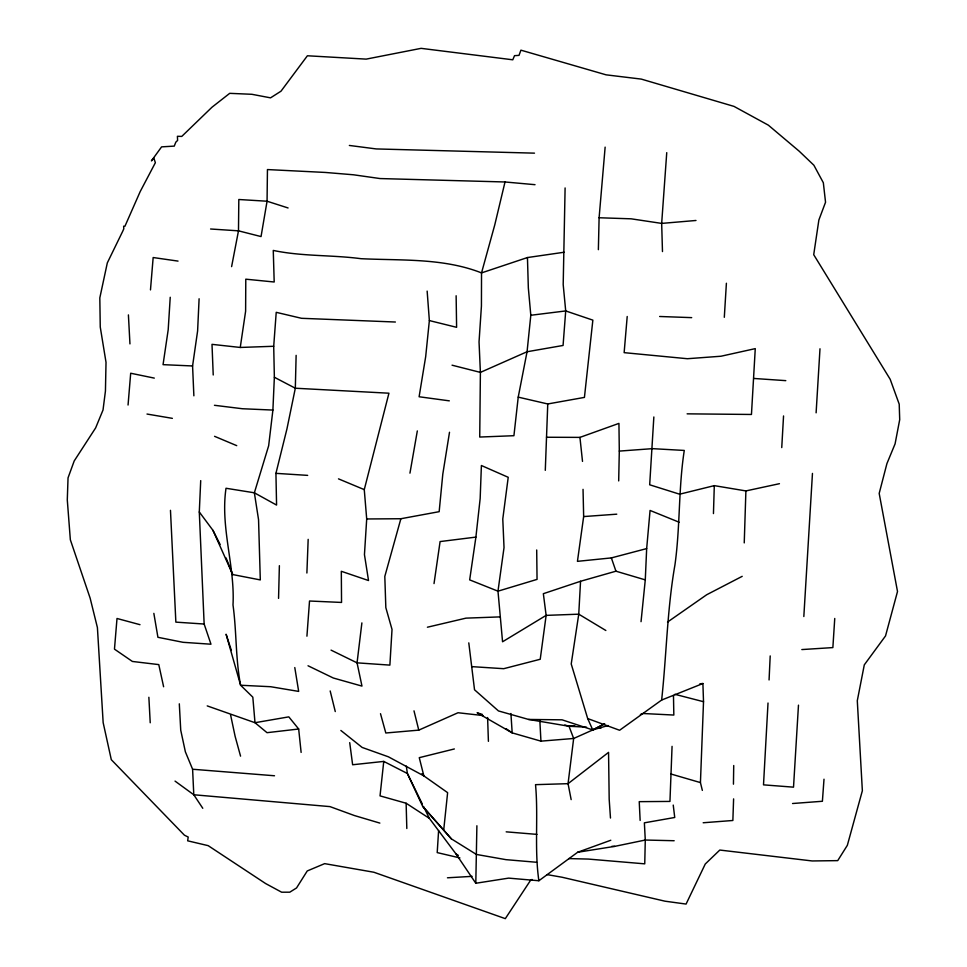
<?xml version="1.0" encoding="UTF-8"?>
<svg xmlns="http://www.w3.org/2000/svg" width="967" height="967" viewBox="0 0 967 967"><rect width="100%" height="100%" fill="white"/><g stroke="black" fill="none" stroke-linecap="round" stroke-linejoin="round"><path stroke-width="1.45" d="M565.103 187.949L563.193 284.588L565.707 310.939L563.072 345.461L527.063 351.746L480.394 372.392L452.048 365.188M733.445 784.177L733.723 765.526M423.534 806.478L429.348 818.348L456.001 853.946L475.8 883.258L508.642 878.121L538.873 880.744C534.268 848.953 538.462 816.644 535.525 784.66L568.052 783.669L608.557 752.374L609.186 799.274L610.479 818.034M476.888 825.758L475.8 883.258M641.036 621.672L645.279 579.874L615.943 571.195L580.551 581.276L578.75 614.178L571.219 663.978L587.694 718.566L619.593 730.266L661.646 700.048C666.541 654.997 667.121 609.633 674.942 564.897C680.272 526.858 678.375 488.408 684.273 450.441L652.483 448.652L619.303 451.093L618.687 480.913M779.438 483.693L745.895 490.922L744.239 542.898M296.132 355.36L295.322 388.226L286.933 428.961L275.933 473.347L276.574 505.076L254.369 492.795L226.012 488.262C220.21 527.728 235.078 565.719 232.999 604.955C236.685 631.644 235.465 658.745 240.614 685.252L252.822 697.171L254.998 722.712L267.025 732.684L298.67 729.009L301.124 752.411M598.368 249.667L599.105 217.756L605.137 147.129M278.556 598.368L279.378 565.683M699.915 683.778L702.9 683.524L703.517 701.704L700.434 782.593L702.344 790.39M713.453 513.574L714.299 485.639L745.895 490.922M733.602 798.887L732.865 820.487L703.178 822.76M545.291 470.337L547.757 403.964L584.431 397.401L592.856 320.137L565.707 310.939L530.81 315.266L527.063 351.746L518.227 397.135L513.924 435.706L479.729 437.048L480.394 372.392L479.04 341.919L481.433 306.019L481.53 272.899L494.753 224.936L505.016 181.977L535.029 184.685M306.89 573.02L308.171 539.356M672.065 746.355L669.95 801.425L639.235 801.655L640.142 820.439M653.849 416.97L649.679 484.793L679.608 494.197L714.299 485.639M200.713 480.623L199.299 511.978L212.97 530.363L232.733 574.567L260.304 579.922L258.552 519.714L254.369 492.795L268.657 445.751L272.899 410.068L274.362 377.263L273.709 346.271L276.224 312.329L301.511 318.3L395.382 322.023M645.279 579.874L646.669 548.591L650.066 510.443L679.112 522.216M687.126 413.84L751.456 414.468L755.263 348.628L720.995 356.231L687.392 358.721L624.138 352.653L627.208 316.499M199.105 298.767L197.606 330.956L192.578 365.961L193.871 395.817M769.067 679.958L770.203 655.928M768.016 703.021L763.507 784.853L793.52 787.162L798.476 705.161M781.747 447.588L783.548 415.955M666.746 152.653L661.67 223.401L662.48 251.565M803.831 616.523L812.461 473.419M816.112 412.824L819.992 348.785M170.228 297.268L168.198 329.747L163.048 364.656L192.578 365.961M274.362 377.263L295.322 388.226L388.939 393.206L364.269 489.628L366.698 518.965L364.45 554.635L368.524 580.538L341.315 571.292L341.544 602.441L309.525 601.015L306.926 636.189M724.307 317.309L726.398 283.246M438.607 830.556L437.205 852.604L459.905 857.922M834.751 618.469L832.865 647.588L801.824 649.57M824.005 779.209L822.397 801.268L792.553 803.517M128.055 405.028L130.69 373.238L154.297 378.109M150.477 289.907L153.161 257.536L178.037 261.102M427.148 291.103L429.36 320.573L425.685 356.642L419.11 396.76L449.329 400.846M536.564 862.262L505.922 859.651L476.405 854.441L451.347 838.836L443.696 830.157L447.624 792.65L423.848 775.885L388.396 756.81L362.154 747.443L340.868 730.46M349.716 742.644L352.629 764.752L383.754 761.416L380.031 795.877L406.128 803.239L429.348 818.348M536.697 549.981L537.048 579.39L497.981 591.175L469.672 579.874L475.897 537.108L480.164 498.525L481.397 465.514L508.219 477.299L502.78 519.013L504.025 547.6L497.981 591.175L502.562 641.774L546.137 615.375L578.75 614.178L605.85 630.496M361.888 622.905L357.053 662.842L361.972 686.099L333.325 678.012L308.026 665.767M583.041 489.35L583.657 516.571L577.444 561.343L611.362 557.911L646.669 548.591M434.026 583.585L440.094 541.568L475.897 537.108M213.224 374.978L212.003 344.349L240.251 347.455L245.618 311.205L245.787 279.173L274.193 282.001L273.262 250.429C302.175 256.545 331.838 254.817 361.029 258.697C401.365 260.655 443.176 257.838 481.53 272.899L527.45 257.548L564.136 252.242M449.51 432.261L442.801 474.144L439.163 511.676L400.87 518.735L366.698 518.965M409.948 473.153L417.321 430.919M231.609 266.626L238.486 230.835L238.813 199.504L267.061 201.221L288.081 207.965M400.87 518.735L384.806 576.429L385.833 607.651L392.022 629.432L389.882 665.115L357.053 662.842L331.052 650.126M538.873 880.744L577.65 852.265L610.793 840.25M667.52 622.071L706.696 594.741L742.209 576.332M468.79 642.874L474.531 689.785L498.464 710.938L528.611 719.448L562.069 719.823L592.747 729.916L604.46 723.884M587.694 718.566L592.747 729.916L604.653 723.812M595.104 728.913L573.661 738.474L540.94 741.145L512.184 732.877L477.118 712.764L482.328 714.408M380.502 713.694L385.809 732.998L418.771 730.133L458.032 712.739L483.113 715.556M532.043 879.499L530.726 880.055L505.306 918.65L373.878 872.246L324.646 863.64L307.252 870.953L296.543 887.948L289.786 892.19L281.639 892.203L265.599 883.536L208.183 845.654L187.671 840.819L188.19 837.047L184.419 835.186L111.302 759.687L103.155 722.615L97.413 627.607L90.136 598.138L70.349 539.791L67.291 499.915L68.041 477.867L74.205 460.957L95.648 427.885L103.022 410.008L105.439 391.031L106.019 362.335L100.254 327.027L99.819 297.884L107.313 262.903L122.664 231.379L123.8 228.816L123.655 226.205L124.936 226.242L140.191 191.587L155.373 162.71L153.862 158.153L151.432 160.873L161.598 146.863L174.253 146.114L175.825 142.149L177.602 140.433L177.408 136.299L181.772 136.407L211.978 107.228L229.711 93.34L251.867 94.295L270.542 97.848L280.998 91.188L307.397 55.772L366.191 59.12L421.104 48.35L512.776 59.797L514.529 55.663L519.001 55.373L520.923 50.163L606.091 74.834L641.302 79.101L734.001 106.394L768.354 125.166L799.201 151.203L813.876 165.224L823.34 182.751L825.54 202.248L818.868 220.005L813.718 254.696L890.184 379.282L899.213 404.182L899.709 419.642L895.079 443.877L886.92 463.604L879.184 493.412L897.509 591.502L885.53 635.923L864.293 664.861L857.294 700.7L862.359 790.728L847.346 845.315L837.724 860.63L812.195 860.956L719.799 850.053L705.269 864.002L686.074 904.072L664.97 901.184L562.008 877.226L547.141 874.615M661.646 700.048L702.9 683.524M546.512 437.253L579.934 437.386L618.94 423.389L619.303 451.093M592.747 729.916L608.134 725.504M640.396 714.468L643.2 713.513L673.83 715.048L673.479 695.454M580.551 581.276L543.345 593.69L546.137 615.375L540.227 659.264L503.71 668.693L471.703 666.626M454.357 748.954L419.267 757.669L423.848 775.885L421.987 773.673M427.402 627.22L465.973 618.143L500.253 616.886M577.65 852.265L614.794 846.355L645.279 840.033L674.168 840.734M528.611 719.448L569.019 726.265L574.845 725.709M695.986 220.476L661.67 223.401L631.149 218.82L599.105 217.756M583.657 516.571L616.765 514.178M447.455 877.794L472.089 876.356M240.251 347.455L273.709 346.271M611.881 846.33L614.794 846.355M568.838 858.587L588.323 859.071L644.747 863.845L645.279 840.033L644.373 822.832L674.736 817.478L673.237 805.076M505.016 181.977L380.055 178.557L353.463 174.785L325.383 172.452L267.448 169.563L267.061 201.221L261.042 236.564L238.486 230.835L210.588 228.998M534.497 153.149L376.223 148.93L349.353 145.449M659.639 316.487L691.695 317.635M272.899 410.068L242.415 408.739L214.444 405.294M564.825 724.972L569.019 726.265L586.522 727.16M598.198 727.764L601.123 727.909M275.933 473.347L307.663 475.377M153.85 613.368L157.923 637.301L183.041 642.306L210.975 644.215L204.146 624.029L175.861 622.132L170.47 510.334M753.922 378.46L785.796 380.647M179.306 703.831L180.732 730.182L185.374 751.83L192.602 769.248L274.507 775.764M506.176 831.838L536.975 834.388M147.008 414.045L172.368 418.348M518.227 397.135L547.757 403.964M429.36 320.573L456.605 327.317L456.134 295.757M674.881 694.306L703.517 701.704M139.997 624.682L117.007 618.481L114.469 649.147L132.394 661.452L158.781 664.607L163.616 686.763M671.001 774.023L700.434 782.593M379.862 823.098L354.333 815.519L329.977 806.611L193.787 794.765L175.039 781.106M207.228 705.898L254.998 722.712L288.807 716.861L298.67 729.009M338.486 478.858L364.269 489.628M214.565 436.322L236.734 445.654M383.754 761.416L407.397 773.503L422.241 803.843M456.001 853.946L458.334 855.372M506.031 728.671L512.184 732.877L510.914 713.525M406.297 766.069L407.397 773.503L422.664 806.345L443.696 830.157M422.664 806.345L451.347 838.836M202.78 808.291L193.787 794.765L192.602 769.248M212.97 530.363L220.15 544.506M226.085 557.947L232.733 574.567M569.019 726.265L573.661 738.474L568.052 783.669L571.159 799.612M611.362 557.911L615.943 571.195M231.391 650.477L226.097 634.219L240.614 685.252L270.627 686.715L298.67 691.405L294.79 667.556M240.553 756.146L235.126 736.37L230.545 714.698M413.997 710.842L418.771 730.133M330.182 690.958L335.271 711.555M579.934 437.386L582.509 461.392M530.81 315.266L528.333 287.888L527.45 257.548M539.828 720.197L540.94 741.145M128.406 314.904L129.953 343.901M148.87 697.28L150.223 722.772M199.299 511.978L204.146 624.029M487.598 717.538L488.408 741.326M406.128 803.239L406.817 828.501"/></g></svg>
